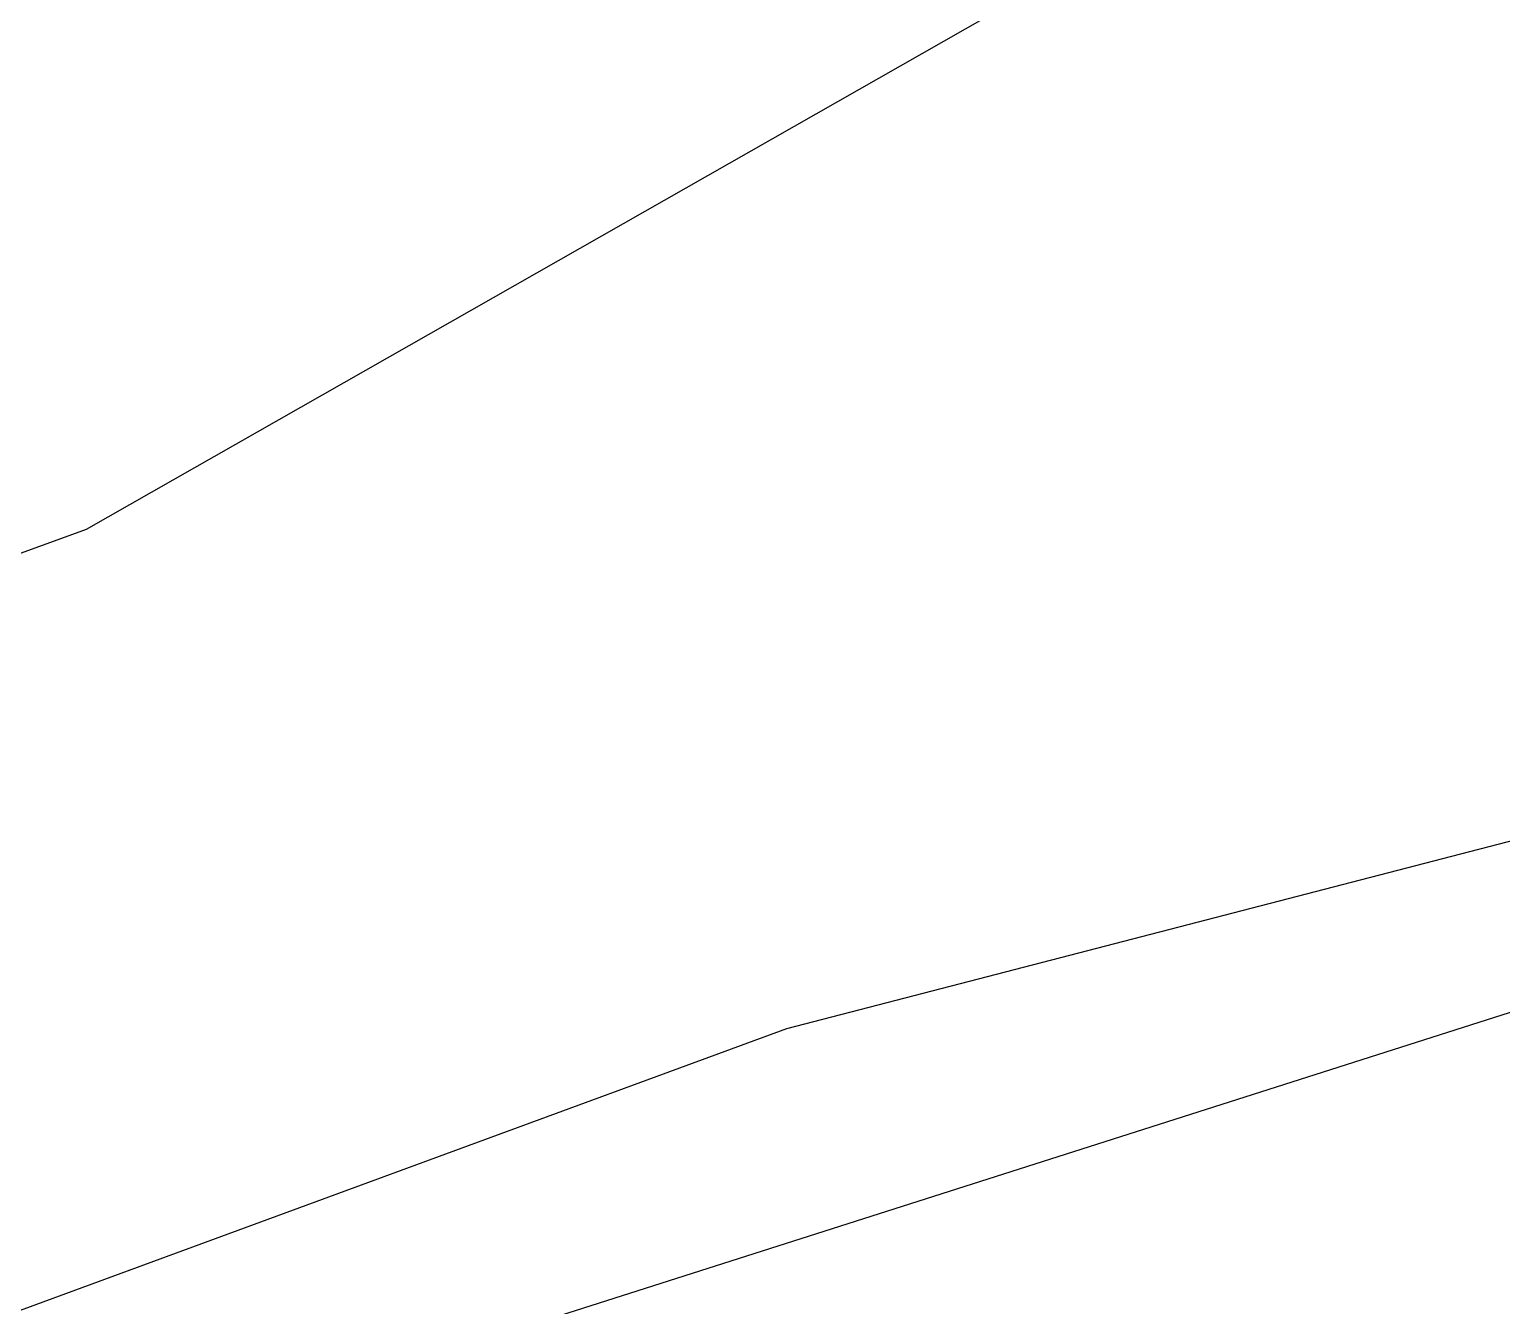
# Model space of a CAD drawing. Header units: inches. Extents: x 653559 to 669309, y 7245317 to 7256454.
# Drawn here: x 661118.1 to 661174.3, y 7250197.9 to 7250246.6 of the extents above; entities that cross this region are included whole.
import ezdxf

# ---------------------------------------------------------------- set-up
doc = ezdxf.new("R2010")
doc.units = ezdxf.units.IN
doc.header["$MEASUREMENT"] = 0
for name, color, linetype in [('Agricola', 3, 'Continuous'), ('Caminos', 1, 'Continuous'), ('Reserva', 92, 'Continuous')]:
    doc.layers.add(name, color=color, linetype=linetype)

msp = doc.modelspace()

# ---------------------------------------------------------------- linework, layer by layer
at = {"layer": 'Agricola', "transparency": 33554613}
msp.add_polyline3d([(661095.972, 7249759.93, 0), (661087.373, 7249914.05, 0), (661058.93, 7249975.566, 0), (661000.06, 7250067.509, 0), (660978.563, 7250065.194, 0), (660892.705, 7250020.677, 0), (660872.068, 7250092.909, 0), (660871.683, 7250097.644, 0), (660871.996, 7250102.384, 0), (660873.002, 7250107.027, 0), (660874.677, 7250111.472, 0), (660876.987, 7250115.623, 0), (660879.88, 7250119.391, 0), (660883.294, 7250122.694, 0), (660887.156, 7250125.46, 0), (660891.382, 7250127.63, 0), (660895.88, 7250129.157, 0), (660992.718, 7250159.319, 0), (661040.872, 7250166.463, 0), (661547.087, 7250327.727, 0), (661553.729, 7250329.897, 0)], dxfattribs=at)
at = {"layer": 'Caminos', "transparency": 33554613}
msp.add_lwpolyline([(661403.912, 7250292.106), (661368.907, 7250280.874), (661306.73, 7250261.692), (661273.326, 7250251.108), (661244.222, 7250237.218), (661200.566, 7250222.335), (661146.988, 7250208.444), (661082.165, 7250184.632), (661042.636, 7250171.945), (661031.523, 7250169.246), (660986.121, 7250161.467), (660883.092, 7250128.447), (660872.455, 7250118.446), (660868.645, 7250106.381), (660867.693, 7250098.126), (660868.169, 7250090.982), (660871.185, 7250080.346), (660889.6, 7250016.846), (660898.173, 7249983.667), (660935.479, 7249839.522), (660967.388, 7249713.315)], dxfattribs=at)
at = {"layer": 'Reserva', "transparency": 33554613}
msp.add_polyline3d([(661312.867, 7250394.212, 0), (661286.409, 7250370.929, 0), (661263.655, 7250358.229, 0), (661208.092, 7250336.533, 0), (661173.696, 7250324.362, 0), (661145.121, 7250317.483, 0), (661122.896, 7250294.729, 0), (661093.792, 7250271.445, 0), (661079.504, 7250248.691, 0), (661063.629, 7250230.17, 0), (661065.217, 7250215.883, 0), (661079.504, 7250212.708, 0), (661120.25, 7250227.524, 0), (661154.646, 7250247.104, 0), (661189.571, 7250260.862, 0), (661238.784, 7250268.27, 0), (661290.113, 7250275.15, 0), (661339.326, 7250290.495, 0), (661397.005, 7250313.25, 0)], dxfattribs=at)

doc.saveas('drawing.dxf')
